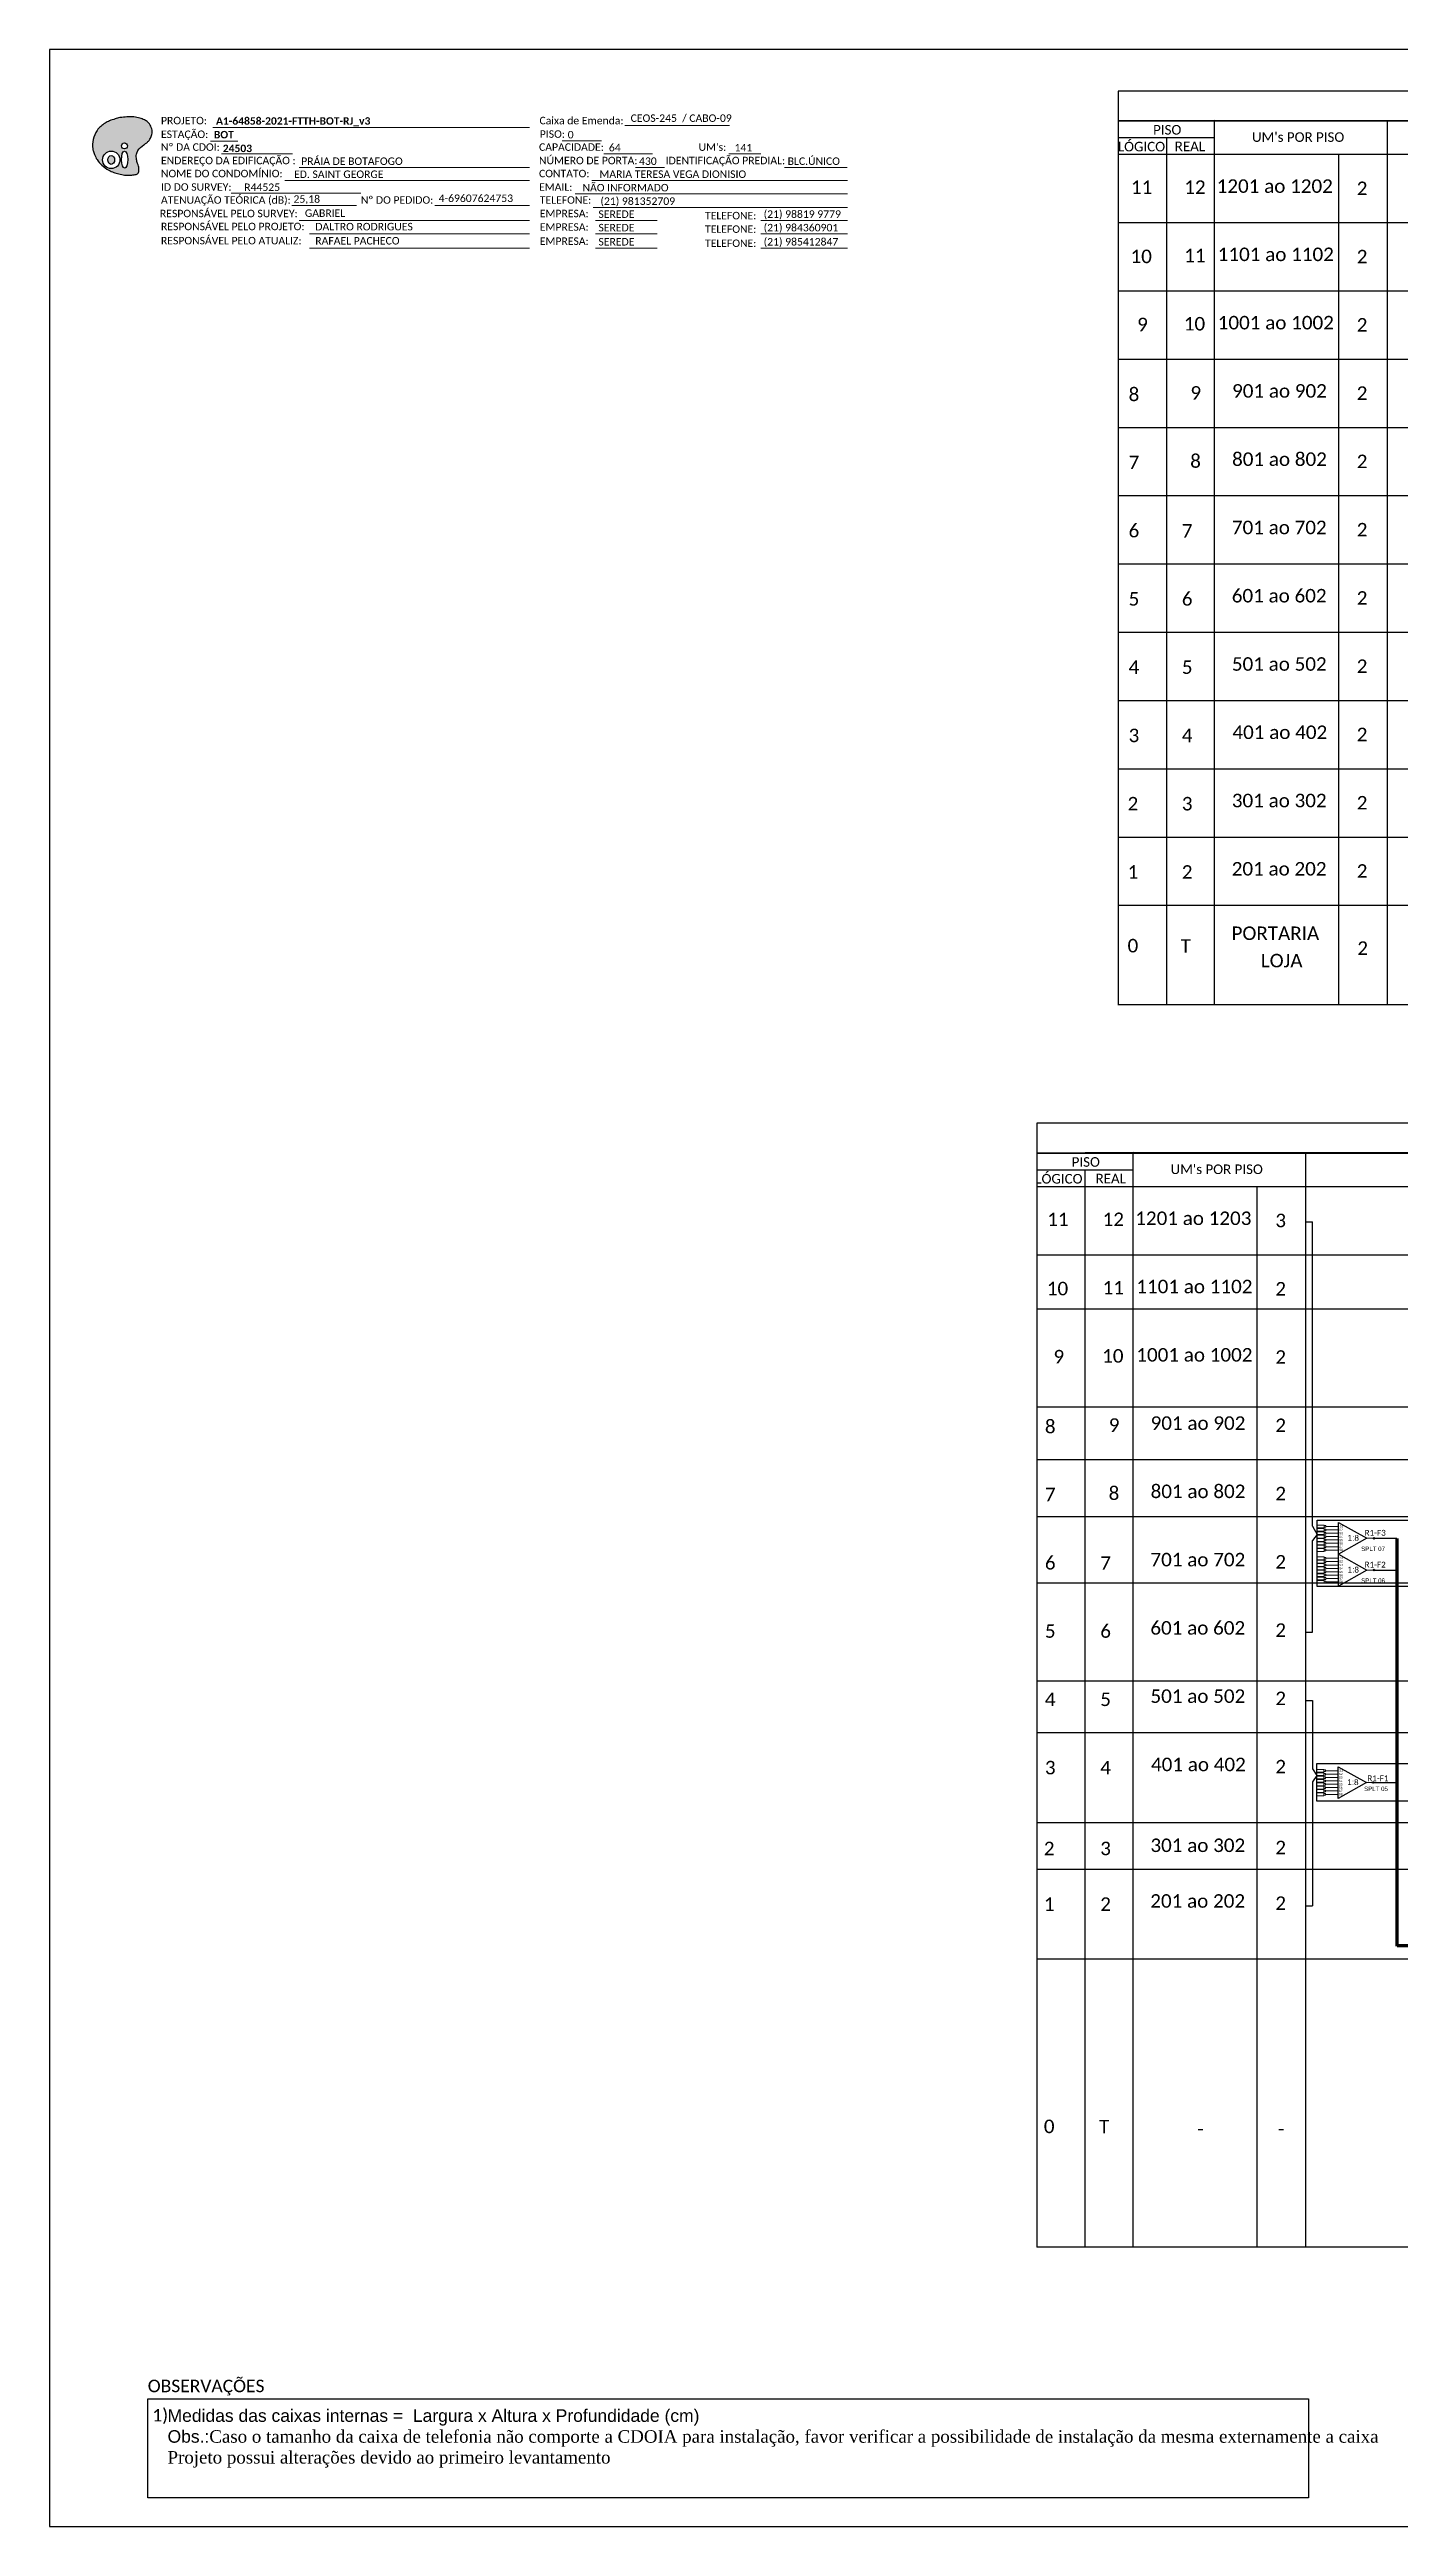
# Model space of a CAD drawing. Header units: metres. Extents: x -1286 to 542, y -500 to 95.
# Drawn here: x -299 to 25, y -499 to 95 of the extents above; entities that cross this region are included whole.
import ezdxf
from ezdxf.enums import TextEntityAlignment as Align

# ---------------------------------------------------------------- set-up
doc = ezdxf.new("R2010")
doc.units = ezdxf.units.M
doc.layers.add('20.8-Legenda', color=1, linetype='Continuous')
doc.styles.add('ARIAL', font='arial.ttf')
doc.styles.add('WMF-Calibri0', font='calibri.ttf')
doc.styles.add('WMF-Calibri1', font='calibrib.ttf')

# ---------------------------------------------------------------- blocks, each defined once
blk = doc.blocks.new('SPLT_1-8_SC-APC_ESQ')
at = {"color": 3, "lineweight": 0}
for points in [[(2.41, -3.02), (0, -3.02)], [(2.41, -4), (0, -4)], [(2.41, -4.17), (0, -4.17)], [(2.41, -5.16), (0, -5.16)], [(2.41, -5.32), (0, -5.32)], [(2.41, -6.31), (0, -6.31)], [(2.41, -6.48), (0, -6.48)], [(2.41, -7.46), (0, -7.46)], [(2.41, -7.63), (0, -7.63)], [(2.41, -3.02), (2.41, -4)], [(2.41, -4.17), (2.41, -5.16)], [(2.41, -5.32), (2.41, -6.31)], [(2.41, -6.48), (2.41, -7.46)], [(2.41, -7.63), (2.41, -8.62)], [(2.99, -3.51), (7.37, -3.51)], [(7.37, -4.66), (2.99, -4.66)], [(7.37, -5.82), (2.99, -5.82)], [(7.37, -6.97), (2.99, -6.97)], [(7.37, -8.12), (2.99, -8.12)], [(2.41, -8.62), (0, -8.62)], [(2.41, -8.78), (0, -8.78)], [(2.41, -9.77), (0, -9.77)], [(2.41, -9.94), (0, -9.94)], [(2.41, -10.92), (0, -10.92)], [(2.41, -11.09), (0, -11.09)], [(2.41, -12.08), (0, -12.08)], [(2.41, -8.78), (2.41, -9.77)], [(2.41, -9.94), (2.41, -10.92)], [(2.41, -11.09), (2.41, -12.08)], [(7.37, -9.28), (2.99, -9.28)], [(7.37, -10.43), (2.99, -10.43)], [(7.37, -11.58), (2.99, -11.58)]]:
    blk.add_lwpolyline(points, dxfattribs=at)
for points in [[(2.99, -3.22), (2.41, -3.22), (2.41, -3.8), (2.99, -3.8)], [(2.99, -4.38), (2.41, -4.38), (2.41, -4.95), (2.99, -4.95)], [(2.99, -5.53), (2.41, -5.53), (2.41, -6.1), (2.99, -6.1)], [(2.99, -6.68), (2.41, -6.68), (2.41, -7.26), (2.99, -7.26)], [(2.99, -7.84), (2.41, -7.84), (2.41, -8.41), (2.99, -8.41)], [(2.99, -8.99), (2.41, -8.99), (2.41, -9.56), (2.99, -9.56)], [(2.99, -10.14), (2.41, -10.14), (2.41, -10.72), (2.99, -10.72)], [(2.99, -11.3), (2.41, -11.3), (2.41, -11.87), (2.99, -11.87)]]:
    blk.add_lwpolyline(points, close=True, dxfattribs=at)
at = {"color": 1}
blk.add_lwpolyline([(7.37, -2.1), (17.04, -7.55), (7.37, -13), (7.37, -2.1)], dxfattribs=at)
at = {"color": 1, "lineweight": 0}
blk.add_lwpolyline([(17.04, -7.55), (19.26, -7.55)], dxfattribs=at)
at = {"color": 1, "style": 'ARIAL'}
for s, height, p in [('S5', 0.75, (7.55, -8.57)), ('S3', 0.75, (7.55, -6.18)), ('S4', 0.75, (7.55, -7.36)), ('S2', 0.75, (7.56, -4.97)), ('S1', 0.75, (7.7, -3.78)), ('1:8', 2, (10.45, -8.4)), ('S6', 0.75, (7.55, -9.69)), ('S7', 0.75, (7.55, -10.78)), ('S8', 0.75, (7.55, -11.9))]:
    blk.add_text(s, height=height, dxfattribs=at).set_placement(p)
blk = doc.blocks.new('OI')
h = blk.add_hatch(color=40)
edge = h.paths.add_edge_path()
edge.add_spline(control_points=[(4.35, -0.67), (3.92, -0.99), (3.26, -1.5), (2.81, -2.59), (2.9, -3.5), (3.06, -4.27), (3.31, -4.85), (3.37, -5.39), (3.4, -5.88), (3.2, -6.4), (2.54, -6.61), (1.65, -6.63), (0.55, -6.67), (-0.56, -6.42), (-1.61, -6.14), (-2.77, -5.61), (-3.92, -4.77), (-4.89, -3.7), (-5.34, -2.65), (-5.6, -1.94), (-5.85, -0.96), (-5.71, 0.47), (-5.1, 2.02), (-4.14, 3.02), (-3.3, 3.61), (-2.37, 4.16), (-1.36, 4.44), (-0.56, 4.7), (0.79, 4.85), (2.24, 4.97), (3.79, 4.57), (4.67, 4.21), (5.44, 3.65), (5.76, 2.99), (6.03, 2.21), (6.01, 1.46), (5.72, 0.64), (5.31, 0.08), (4.88, -0.38), (4.51, -0.55), (4.35, -0.67)], knot_values=[0, 0, 0, 0, 1.60434, 2.417191, 3.427595, 4.282808, 4.776746, 5.304182, 5.888771, 6.258406, 6.858137, 7.79129, 8.986195, 10.124242, 11.187857, 12.242908, 13.953784, 15.414161, 16.515391, 17.349188, 17.675853, 19.552021, 21.515531, 22.568638, 23.63245, 24.621084, 25.782718, 26.745347, 27.142653, 29.870543, 31.004649, 31.921532, 32.709589, 33.801391, 34.042471, 35.192333, 35.971461, 36.628871, 37.254359, 37.836911, 37.836911, 37.836911, 37.836911], degree=3, periodic=0)
h.paths.add_polyline_path([(1.13, -0.87, -1), (-0.04, -0.87, -1)], flags=16)
edge = h.paths.add_edge_path(flags=16)
edge.add_ellipse((0.56, -3.59), major_axis=(-0.02, 1.71), ratio=0.361305, start_angle=0, end_angle=360)
h.paths.add_polyline_path([(-0.36, -3.62, -1), (-3.8, -3.62, -1)], flags=16)
edge = h.paths.add_edge_path(flags=0)
edge.add_ellipse((-2.08, -3.62), major_axis=(0, 0.885), ratio=0.758294, start_angle=0, end_angle=360)
at = {"color": 40}
for centre, radius in [((-2.08, -3.62), 1.72), ((0.54, -0.87), 0.587)]:
    blk.add_circle(centre, radius, dxfattribs=at)
blk.add_ellipse((-2.08, -3.62), major_axis=(0, 0.885), ratio=0.758294, start_param=-3.141592653589792, end_param=3.141592653589792, dxfattribs=at)
blk.add_ellipse((0.56, -3.59), major_axis=(-0.02, 1.71), ratio=0.361305, dxfattribs=at)
at = {"color": 40, "start_tangent": (-0.800898, -0.598801), "end_tangent": (-0.800898, -0.598801)}
blk.add_spline([(4.35, -0.67), (3.2, -1.78), (2.9, -2.54), (2.92, -3.55), (3.12, -4.38), (3.28, -4.85), (3.37, -5.37), (3.35, -5.95), (3.2, -6.29), (2.66, -6.55), (1.73, -6.63), (0.54, -6.62), (-0.58, -6.41), (-1.6, -6.11), (-2.56, -5.67), (-3.95, -4.67), (-4.89, -3.56), (-5.37, -2.56), (-5.64, -1.78), (-5.72, -1.46), (-5.63, 0.42), (-4.84, 2.22), (-4.13, 2.99), (-3.27, 3.62), (-2.4, 4.09), (-1.3, 4.47), (-0.37, 4.72), (0.02, 4.77), (2.75, 4.8), (3.85, 4.53), (4.69, 4.16), (5.31, 3.68), (5.85, 2.73), (5.93, 2.5), (5.94, 1.35), (5.67, 0.62), (5.29, 0.08), (4.84, -0.36), (4.35, -0.67)], degree=3, dxfattribs=at)

msp = doc.modelspace()

# ---------------------------------------------------------------- hatches: boundary and pattern name
h = msp.add_hatch(color=3)
h.dxf.hatch_style = 1
edge = h.paths.add_edge_path()
edge.add_arc((18.51, -261.56), 0.179, 0, 360)
h = msp.add_hatch(color=3)
h.dxf.hatch_style = 1
edge = h.paths.add_edge_path()
edge.add_arc((18.51, -269.19), 0.179, 0, 360)
h = msp.add_hatch(color=3)
h.dxf.hatch_style = 1
edge = h.paths.add_edge_path()
edge.add_arc((18.25, -320.15), 0.169, 0, 360)

# ---------------------------------------------------------------- linework, layer by layer
at = {"color": 5}
msp.add_line((18.25, -320.15), (23.91, -320.15), dxfattribs=at)
at = {"color": 0}
for p, q in [((-275.48, -467.97), (2.77, -467.97)), ((-275.48, -491.67), (-275.48, -467.97)), ((2.77, -467.97), (2.77, -491.67)), ((2.77, -491.67), (-275.48, -491.67))]:
    msp.add_line(p, q, dxfattribs=at)
msp.add_lwpolyline([(-299.04, -498.54), (541.96, -498.54), (541.96, 95.46), (-299.04, 95.46)], close=True)
at = {"color": 7, "lineweight": 0}
for points in [[(-161.12, 77.27), (-135.99, 77.27)], [(-260.45, 73.5), (-253.9, 73.5)], [(-259.93, 76.78), (-183.96, 76.78)], [(-176.16, 73.54), (-166.68, 73.54)], [(-257.79, 70.43), (-240.82, 70.43)], [(-239.22, 67.19), (-183.96, 67.19)], [(-166.12, 70.43), (-154.5, 70.43)], [(-158.53, 67.19), (-151.59, 67.19)], [(-136.17, 70.43), (-128.51, 70.43)], [(-122.83, 67.19), (-107.8, 67.19)], [(-255.47, 61.01), (-224.42, 61.01)], [(-242.63, 64.08), (-183.96, 64.08)], [(-173.04, 60.84), (-107.77, 60.84)], [(-169, 64.08), (-107.77, 64.08)], [(-240.93, 58.05), (-225.42, 58.05)], [(-239.22, 54.49), (-183.96, 54.49)], [(-206.7, 58.05), (-183.94, 58.05)], [(-168.75, 57.6), (-107.77, 57.6)], [(-168.15, 54.49), (-153.35, 54.49)], [(-128.54, 54.49), (-107.77, 54.49)], [(-236.73, 51.25), (-183.96, 51.25)], [(-236.73, 47.86), (-183.96, 47.86)], [(-168.15, 51.25), (-153.35, 51.25)], [(-168.15, 47.86), (-153.35, 47.86)], [(-128.54, 51.25), (-107.77, 51.25)], [(-128.54, 47.86), (-107.77, 47.86)]]:
    msp.add_lwpolyline(points, dxfattribs=at)
for points in [[(-19.71, 78.47), (-42.85, 78.36)], [(-42.85, 78.36), (-42.85, 70.13)], [(21.62, 78.47), (21.62, 70.25), (21.62, -133.6)], [(-31.28, 74.25), (-31.28, -133.6)], [(304.67, 70.25), (-42.85, 70.25)], [(-42.85, 70.13), (-42.85, -133.71)], [(304.67, 70.25), (-19.71, 70.25)], [(304.67, 70.25), (-19.71, 70.25)], [(10.05, -133.6), (10.05, 70.25)], [(304.67, 53.87), (-42.85, 53.87)], [(304.67, 53.87), (-19.71, 53.87)], [(304.67, 37.5), (-42.85, 37.5)], [(304.67, 21.13), (-42.85, 21.13)], [(304.67, 4.76), (-42.85, 4.76)], [(304.67, -11.61), (-42.85, -11.61)], [(306.98, -27.98), (-42.85, -27.98)], [(304.67, -44.36), (-42.85, -44.36)], [(304.67, -60.73), (-42.85, -60.73)], [(304.67, -77.1), (-42.85, -77.1)], [(304.67, -93.47), (-42.85, -93.47)], [(304.67, -109.84), (-42.85, -109.84)], [(304.67, -133.6), (-42.85, -133.6)], [(-39.23, -169.06), (-62.38, -169.17)], [(-39.23, -169.06), (-62.38, -169.17)], [(-62.38, -169.17), (-62.38, -177.39)], [(2.1, -169.06), (2.1, -177.28), (2.1, -431.54)], [(285.14, -177.28), (-62.38, -177.28)], [(-62.38, -177.39), (-62.38, -431.54)], [(-50.8, -173.28), (-50.8, -431.54)], [(285.14, -177.28), (-39.23, -177.28)], [(285.14, -177.28), (-39.23, -177.28)], [(-9.48, -431.54), (-9.48, -177.28)], [(508.26, -193.65), (285.14, -193.65), (-62.38, -193.65)], [(285.14, -193.65), (-39.23, -193.65)], [(508.26, -206.59), (285.14, -206.59), (-62.38, -206.59)], [(508.26, -230.09), (285.14, -230.09), (-62.38, -230.09)], [(508.26, -242.77), (285.14, -242.77), (-62.38, -242.77)], [(508.26, -256.46), (285.14, -256.46), (-62.38, -256.46)], [(508.26, -272.36), (285.14, -272.36), (-62.38, -272.36)], [(508.26, -295.81), (285.14, -295.81), (-62.38, -295.81)], [(508.26, -308.26), (285.14, -308.26), (-62.38, -308.26)], [(508.26, -329.82), (285.14, -329.82), (-62.38, -329.82)], [(285.14, -341), (-62.38, -341)], [(508.26, -362.52), (285.14, -362.52), (-62.38, -362.52)], [(508.26, -431.54), (285.14, -431.54), (-62.38, -431.54)]]:
    msp.add_lwpolyline(points)
at = {"color": 0}
for points in [[(-19.71, -133.6), (-19.71, 78.47), (304.67, 78.47)], [(-19.71, 74.25), (-42.85, 74.25)], [(304.67, 70.25), (-19.71, 70.25)], [(-39.23, -431.54), (-39.23, -169.06), (285.14, -169.06)], [(-39.23, -173.28), (-62.38, -173.28)], [(285.14, -177.28), (-39.23, -177.28)]]:
    msp.add_lwpolyline(points, dxfattribs=at)
at = {"color": 1}
for points in [[(4.85, -257.22), (57.98, -257.22), (57.98, -273.13), (4.85, -273.13)], [(4.76, -315.57), (57.89, -315.57), (57.89, -324.61), (4.76, -324.61)]]:
    msp.add_lwpolyline(points, close=True, dxfattribs=at)
at = {"color": 5, "linetype": 'Continuous', "ltscale": 4}
for points in [[(18.51, -261.56), (24, -261.56)], [(18.51, -269.19), (24, -269.19)]]:
    msp.add_lwpolyline(points, dxfattribs=at)
at = {"color": 3}
for centre, radius in [((18.51, -261.56), 0.179), ((18.51, -269.19), 0.179), ((18.25, -320.15), 0.169)]:
    msp.add_circle(centre, radius, dxfattribs=at)
at = {"layer": '20.8-Legenda', "color": 0}
for p, q in [((143.49, -162.04), (-62.38, -162.04)), ((-62.38, -162.04), (-62.38, -169.17)), ((-62.38, -169.17), (143.49, -169.17))]:
    msp.add_line(p, q, dxfattribs=at)
at = {"layer": '20.8-Legenda', "color": 3}
for p, q in [((2.1, -185.67), (3.71, -185.67)), ((3.71, -258.67), (3.71, -185.67)), ((3.71, -258.67), (4.85, -260.69)), ((4.85, -260.69), (3.71, -262.06)), ((3.71, -284.07), (3.71, -262.06)), ((2.1, -284.07), (3.71, -284.07)), ((2.1, -300.44), (3.71, -300.44)), ((3.71, -300.44), (3.71, -316.89)), ((3.71, -316.89), (4.76, -318.48)), ((4.76, -318.48), (3.71, -319.96)), ((3.71, -319.96), (3.71, -349.67)), ((2.1, -349.67), (3.71, -349.67))]:
    msp.add_line(p, q, dxfattribs=at)
at = {"layer": '20.8-Legenda', "color": 0}
msp.add_lwpolyline([(-42.85, 78.36), (163.02, 78.36), (163.02, 85.49), (-42.85, 85.49)], close=True, dxfattribs=at)
at = {"layer": '20.8-Legenda', "color": 5, "const_width": 0.8}
for points in [[(24, -261.56), (24, -359.45)], [(24, -359.24), (175.9, -359.24), (175.9, -381.48)]]:
    msp.add_lwpolyline(points, dxfattribs=at)

# ---------------------------------------------------------------- block references
at = {"color": 7, "xscale": 1.213923925163967, "yscale": 1.213923925163967, "zscale": 1.213923925163967, "rotation": 0.1532896023949059}
msp.add_blockref('OI', (-281.74, 73.4), dxfattribs=at)
at = {"xscale": 0.7000000000000455, "yscale": 0.6999999999999886, "zscale": 0.7}
for p in [(4.85, -256.28), (4.85, -263.91), (4.76, -314.87)]:
    msp.add_blockref('SPLT_1-8_SC-APC_ESQ', p, dxfattribs=at)

# ---------------------------------------------------------------- texts
at = {"color": 7, "lineweight": 0, "style": 'WMF-Calibri0'}
for s, height, p in [('PROJETO:', 1.793, (-272.33, 77.52)), ('Caixa de Emenda:', 1.7927, (-181.58, 77.52)), ('ESTAÇÃO:', 1.793, (-272.33, 74.24)), ('Nº DA CDOI:', 1.7927, (-272.33, 71.17)), ('CAPACIDADE:', 1.7927, (-181.69, 71.17)), ('PISO:', 1.793, (-181.51, 74.29)), ("UM's:", 1.793, (-143.44, 71.17)), ('ENDEREÇO DA EDIFICAÇÃO :', 1.7927, (-272.33, 67.94)), ('NOME DO CONDOMÍNIO:', 1.7927, (-272.33, 64.82)), ('CONTATO:', 1.793, (-181.69, 64.82)), ('NÚMERO DE PORTA:', 1.7927, (-181.69, 67.94)), ('IDENTIFICAÇÃO PREDIAL:', 1.7927, (-151.32, 67.94)), ('ATENUAÇÃO TEÓRICA (dB):', 1.7927, (-272.33, 58.48)), ('ID DO SURVEY:', 1.7927, (-272.33, 61.59)), ('Nº DO PEDIDO:', 1.7927, (-224.41, 58.48)), ('EMAIL:', 1.793, (-181.69, 61.59)), ('TELEFONE:', 1.793, (-181.51, 58.48)), ('RESPONSÁVEL PELO SURVEY:', 1.7927, (-272.58, 55.24)), ('RESPONSÁVEL PELO PROJETO:', 1.7927, (-272.33, 52.13)), ('EMPRESA:', 1.793, (-181.51, 55.24)), ('EMPRESA:', 1.793, (-181.51, 52)), ('TELEFONE:', 1.793, (-141.9, 54.73)), ('RESPONSÁVEL PELO ATUALIZ:', 1.7927, (-272.33, 48.73)), ('EMPRESA:', 1.793, (-181.51, 48.61)), ('TELEFONE:', 1.793, (-141.9, 51.5)), ('TELEFONE:', 1.793, (-141.9, 48.1))]:
    msp.add_text(s, height=height, dxfattribs=at).set_placement(p)
at = {"color": 7}
for s, height, style, p in [('A1-64858-2021-FTTH-BOT-RJ_v3', 1.7927, 'WMF-Calibri1', (-259.14, 77.43)), ('CEOS-245  / CABO-09', 1.7927, 'WMF-Calibri0', (-159.72, 78.11)), ('BOT', 1.793, 'WMF-Calibri1', (-259.65, 74.15)), ('0', 1.79, 'WMF-Calibri0', (-174.81, 74.14)), ('64', 1.793, 'WMF-Calibri0', (-164.94, 71.05)), ('141', 1.793, 'WMF-Calibri0', (-134.82, 71.03)), ('ED. SAINT GEORGE', 1.7927, 'WMF-Calibri0', (-240.43, 64.65)), ('PRÁIA DE BOTAFOGO', 1.7927, 'WMF-Calibri0', (-238.71, 67.78)), ('MARIA TERESA VEGA DIONISIO', 1.7927, 'WMF-Calibri0', (-167.22, 64.68)), ('430', 1.793, 'WMF-Calibri0', (-157.72, 67.79)), ('BLC.ÚNICO', 1.793, 'WMF-Calibri0', (-122.08, 67.79)), ('R44525', 1.793, 'WMF-Calibri0', (-252.37, 61.54)), ('25,18', 1.793, 'WMF-Calibri0', (-240.56, 58.71)), ('4-69607624753', 1.7927, 'WMF-Calibri0', (-205.76, 58.89)), ('NÃO INFORMADO', 1.7927, 'WMF-Calibri0', (-171.26, 61.44)), ('(21) 981352709', 1.7927, 'WMF-Calibri0', (-166.97, 58.2)), ('1201 ao 1202', 3.24, 'WMF-Calibri0', (-19.22, 61.09)), ('GABRIEL', 1.793, 'WMF-Calibri0', (-237.82, 55.33)), ('DALTRO RODRIGUES', 1.7927, 'WMF-Calibri0', (-235.33, 52.09)), ('SEREDE', 1.793, 'WMF-Calibri0', (-167.44, 55.09)), ('SEREDE', 1.793, 'WMF-Calibri0', (-167.44, 51.85)), ('(21) 98819 9779', 1.7927, 'WMF-Calibri0', (-127.84, 55.09)), ('(21) 984360901', 1.7927, 'WMF-Calibri0', (-127.84, 51.85)), ('RAFAEL PACHECO', 1.7927, 'WMF-Calibri0', (-235.33, 48.7)), ('SEREDE', 1.793, 'WMF-Calibri0', (-167.44, 48.46)), ('(21) 985412847', 1.7927, 'WMF-Calibri0', (-127.84, 48.46)), ('1101 ao 1102', 3.24, 'WMF-Calibri0', (-18.97, 44.72)), ('1001 ao 1002', 3.24, 'WMF-Calibri0', (-18.97, 28.34)), ('901 ao 902', 3.24, 'WMF-Calibri0', (-15.53, 11.97)), ('801 ao 802', 3.24, 'WMF-Calibri0', (-15.53, -4.4)), ('701 ao 702', 3.24, 'WMF-Calibri0', (-15.58, -20.77)), ('601 ao 602', 3.24, 'WMF-Calibri0', (-15.6, -37.14)), ('501 ao 502', 3.24, 'WMF-Calibri0', (-15.58, -53.52)), ('401 ao 402', 3.24, 'WMF-Calibri0', (-15.45, -69.89)), ('301 ao 302', 3.24, 'WMF-Calibri0', (-15.59, -86.26)), ('201 ao 202', 3.24, 'WMF-Calibri0', (-15.61, -102.63)), ('PORTARIA', 3.24, 'WMF-Calibri0', (-15.66, -118.09)), ('LOJA', 3.24, 'WMF-Calibri0', (-8.64, -124.65)), ('1201 ao 1203', 3.24, 'WMF-Calibri0', (-38.74, -186.44)), ('1101 ao 1102', 3.24, 'WMF-Calibri0', (-38.49, -202.81)), ('1001 ao 1002', 3.24, 'WMF-Calibri0', (-38.49, -219.19)), ('901 ao 902', 3.24, 'WMF-Calibri0', (-35.06, -235.56)), ('801 ao 802', 3.24, 'WMF-Calibri0', (-35.06, -251.93)), ('701 ao 702', 3.24, 'WMF-Calibri0', (-35.1, -268.3)), ('SPLT 07', 1.05, 'ARIAL', (15.42, -264.61)), ('SPLT 06', 1.05, 'ARIAL', (15.42, -272.24)), ('601 ao 602', 3.24, 'WMF-Calibri0', (-35.12, -284.67)), ('501 ao 502', 3.24, 'WMF-Calibri0', (-35.1, -301.04)), ('401 ao 402', 3.24, 'WMF-Calibri0', (-34.97, -317.42)), ('301 ao 302', 3.24, 'WMF-Calibri0', (-35.11, -336.81)), ('201 ao 202', 3.24, 'WMF-Calibri0', (-35.14, -350.16))]:
    msp.add_text(s, height=height, dxfattribs=dict(at, style=style)).set_placement(p)
at = {"color": 0, "style": 'WMF-Calibri0'}
for s, p in [('     PISO', (-38.52, 75.06)), ('  LÓGICO', (-44.54, 71.03)), ('    REAL', (-32.52, 71.08)), ("UM's POR PISO", (-10.76, 73.31)), ('     PISO', (-58.05, -172.47)), ("UM's POR PISO", (-30.28, -174.22)), ('  LÓGICO', (-64.34, -176.5)), ('    REAL', (-51.5, -176.45))]:
    msp.add_text(s, height=2.3, dxfattribs=at).set_placement(p)
at = {"color": 7, "style": 'WMF-Calibri1'}
msp.add_text('24503', height=1.793, dxfattribs=at).set_placement((-254, 70.86), align=Align.CENTER)
at = {"color": 7, "style": 'WMF-Calibri0'}
for s, p in [('11', (-37.22, 62.45)), ('12', (-24.44, 62.45)), ('11', (-24.45, 46.07)), ('10', (-37.32, 45.85)), ('9', (-37.01, 29.52)), ('10', (-24.55, 29.7)), ('9', (-24.24, 13.11)), ('8', (-24.29, -3.22)), ('11', (-57.29, -185.08)), ('12', (-44.01, -185.08)), ('10', (-57.39, -201.67)), ('11', (-44.02, -201.46)), ('9', (-57.08, -218.01)), ('10', (-44.12, -217.83)), ('9', (-43.81, -234.42)), ('8', (-43.85, -250.75))]:
    msp.add_text(s, height=3.24, dxfattribs=at).set_placement(p, align=Align.MIDDLE_CENTER)
at = {"color": 5, "style": 'WMF-Calibri0'}
for s, p in [('R1-F3', (16.24, -260.95)), ('R1-F2', (16.24, -268.58)), ('R1-F1', (16.9, -319.82))]:
    msp.add_text(s, height=1.4, dxfattribs=at).set_placement(p)
at = {"color": 7, "style": 'ARIAL', "text_generation_flag": 6}
msp.add_text('SPLT 05', height=1.05, rotation=180, dxfattribs=at).set_placement((16.12, -322.17))
at = {"style": 'WMF-Calibri0'}
msp.add_text('OBSERVAÇÕES', height=3, dxfattribs=at).set_placement((-275.5, -466.35))
at = {"char_height": 3, "width": 277.1819, "attachment_point": 1}
for s, insert, style in [('1)', (-274.41, -470.37), 'WMF-Calibri0'), ('Medidas das caixas internas =  Largura x Altura x Profundidade (cm)\\PObs.:{\\fTimes New Roman|b0|i0|c0|p16;Caso o tamanho da caixa de telefonia não comporte a CDOIA para instalação, favor verificar a possibilidade de instalação da mesma externamente a caixa\\PProjeto possui alterações devido ao primeiro levantamento}', (-270.75, -470.46), 'ARIAL')]:
    msp.add_mtext(s, dxfattribs=dict(at, insert=insert, style=style))
at = {"color": 7, "style": 'WMF-Calibri0'}
for tag, flags, p in [('2', 4, (15.64, 62.17)), ('2', 4, (15.64, 45.8)), ('2', 4, (15.64, 29.43)), ('8', 4, (-39.06, 12.76)), ('2', 4, (15.64, 13.06)), ('7', 4, (-39.06, -3.54)), ('2', 4, (15.64, -3.31)), ('6', 4, (-39.06, -19.91)), ('7', 4, (-26.3, -19.98)), ('2', 4, (15.64, -19.69)), ('5', 4, (-39.06, -36.28)), ('6', 4, (-26.3, -36.28)), ('2', 4, (15.64, -36.06)), ('4', 4, (-39.06, -52.65)), ('5', 4, (-26.3, -52.65)), ('2', 4, (15.64, -52.43)), ('3', 4, (-39.06, -69.03)), ('4', 4, (-26.3, -69.03)), ('2', 4, (15.64, -68.8)), ('2', 4, (-39.31, -85.4)), ('3', 4, (-26.3, -85.4)), ('2', 4, (15.64, -85.17)), ('1', 4, (-39.31, -101.77)), ('2', 4, (-26.3, -101.77)), ('2', 4, (15.64, -101.54)), ('0', 4, (-39.31, -119.44)), ('T', 12, (-26.64, -119.51)), ('2', 4, (15.78, -120.04)), ('3', 4, (-3.88, -185.35)), ('2', 4, (-3.88, -201.73)), ('2', 4, (-3.88, -218.1)), ('8', 4, (-59.13, -234.76)), ('2', 4, (-3.88, -234.47)), ('7', 4, (-59.13, -251.07)), ('2', 4, (-3.88, -250.84)), ('6', 4, (-59.13, -267.44)), ('7', 4, (-45.86, -267.51)), ('2', 4, (-3.88, -267.21)), ('5', 4, (-59.13, -283.81)), ('6', 4, (-45.86, -283.81)), ('2', 4, (-3.88, -283.59)), ('4', 4, (-59.13, -300.18)), ('5', 4, (-45.86, -300.18)), ('2', 4, (-3.88, -299.96)), ('2', 4, (-3.88, -316.33)), ('3', 4, (-59.13, -316.56)), ('4', 4, (-45.86, -316.56)), ('2', 4, (-59.38, -335.95)), ('3', 4, (-45.86, -335.95)), ('2', 4, (-3.88, -335.72)), ('1', 4, (-59.38, -349.3)), ('2', 4, (-45.86, -349.3)), ('2', 4, (-3.88, -349.07)), ('0', 4, (-59.38, -402.6)), ('T', 12, (-46.21, -402.67)), ('-', 4, (-23.12, -403.2)), ('-', 4, (-3.75, -403.2))]:
    msp.add_attdef(tag, text='XX', height=3.24, dxfattribs=dict(at, flags=flags)).set_placement(p, align=Align.MIDDLE_CENTER)

doc.saveas('drawing.dxf')
